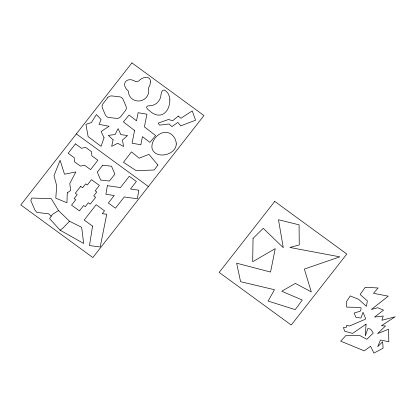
<?xml version="1.0" encoding="UTF-8"?>
<svg xmlns="http://www.w3.org/2000/svg" width="416" height="416" viewBox="0 0 416 416"><rect width="100%" height="100%" fill="white"/><g stroke="black" fill="none" stroke-linecap="round" stroke-linejoin="round"><path stroke-width="0.62" d="M69.529 221.25L62.608 228.394L60.06 230.162L49.603 218.577L52.432 214.38L58.526 210.574L69.529 221.25L81.666 227.339L83.668 243.474L60.06 230.162M76.362 133.91L148.408 186.54M51.215 216.185L48.672 213.819L36.826 212.43L34.866 209.976L30.779 200.491L31.788 198.042L51.251 198.624L58.526 210.574M253.058 238.378L252.704 261.69L275.236 248.648L270.551 272.043L236.652 263.193L240.594 281.684L274.472 289.723L268.091 301.07L295.214 309.634L302.297 300.035L281.741 291.236L295.391 283.405L311.308 291.933L304.351 269.069L339.82 256.849L289.9 247.468L299.255 244.93L299.078 224.832L278.481 219.736L283.275 247.66L263.229 228.316L253.058 238.378M169.863 99.866C169.816 112.533 159.926 120.806 149.204 110.474C145.777 108.347 145.387 105.368 150.067 105.758C153.795 105.596 157.305 103.532 159.188 100.298A14.269 13.78 -16.7 0 0 160.124 98.53A14.014 13.536 -16.7 0 0 160.774 96.72C161.002 92.43 162.588 86.845 167.144 92.274A10.447 10.093 -16.7 0 1 168.485 94.146L169.567 97.079L169.863 99.866M67.278 192.884L66.934 202.732L55.786 198.177L56.69 185.635L53.971 175.703L60.112 160.233L64.511 174.231L75.858 171.938L69.815 183.44L70.606 190.481L67.278 192.884M176.29 143.993C176.062 155.126 155.605 159.832 152.064 148.538C150.233 138.185 164.445 126.344 172.843 135.736A13.187 12.735 -16.7 0 1 175.105 138.949L176.093 141.898L176.29 143.993M366.049 324.178L365.352 335.873L367.864 328.526L370.661 329.16L373.256 333.003L366.808 339.284L359.835 335.551L345.883 335.582L340.662 341.136L364.26 350.854L370.557 346.299L373.927 353.101L383.11 348.171L382.663 341.728L377.733 346.622L380.442 339.997L388.82 341.734L388.57 329.243L377.546 333.642L385.533 325.952L381.42 325.754L395.2 316.768L381.935 320.268L383.23 316.02L374.54 317.07L383.552 310.149L377.733 307.715L371.358 309.478L388.263 296.161L373.469 293.296L378.113 287.981L365.248 287.295L360.121 294.507L367.354 300.877L366.449 306.358L358.691 299.369L350.225 295.932L346.237 302.084L346.731 307.128L357.609 307.33L361.01 307.757L361.098 308.906L360.443 311.074L354.125 313.118L355.997 317.46L360.958 318.001L363.002 312.296L365.492 318.172L365.378 319.228L349.466 326.024L346.689 325.291L346.476 327.246L343.481 327.496L344.604 331.183L352.607 333.403L366.049 324.178M150.493 81.983L149.89 85.067L148.408 88.197A10.26 9.911 -16.7 0 1 139.859 100.932A10.26 9.911 -16.7 0 1 128.336 91.047C120.042 84.022 127.005 75.941 135.73 81.598A10.26 9.911 -16.7 0 1 138.767 81.156C141.44 77.074 150.816 74.833 150.493 81.983M92.55 226.132L89.476 245.56L100.209 246.964L106.725 214.235L102.263 213.72L104.53 210.818L96.174 204.719L84.193 220.033L92.55 226.132M107.364 185.687L105.893 194.308L114.228 195.504L108.358 203.008L115.461 208.198L124.27 196.94L137.353 198.812L138.824 190.19L130.489 188.994L136.36 181.49L129.256 176.301L120.448 187.559L107.364 185.687M134.576 130.541L132.049 143.229L140.858 144.726L142.464 136.635L149.921 142.397L155.589 135.538L144.404 126.896L146.931 114.202L138.122 112.705L136.516 120.796L129.059 115.034L123.391 121.898L134.576 130.541M113.11 139.911L111.66 146.375L117.702 143.265L123.552 146.484L122.486 140L127.551 135.528L120.853 134.628L118.134 128.643L115.06 134.576L108.311 135.351L113.11 139.911M104.057 137.732L101.078 146.349L88.14 136.625L85.925 124.327L91.364 122.6L96.444 114.535L101.124 119.564L99.003 124.358L109.054 126.266L101.119 131.518L104.057 137.732M157.888 165.017L154.289 169.972L136.287 170.726L123.469 162.308L131.472 151.876L139.214 158.21L148.959 154.357L157.888 165.017M131.924 62.899L20.8 204.916L92.846 257.551L203.97 115.534L131.924 62.899M107.702 97.703L103.033 103.672A4.56 4.404 -16.7 0 0 102.43 108.066L105.336 114.884A4.56 4.404 -16.7 0 0 108.94 117.515L116.522 118.362A4.56 4.404 -16.7 0 0 120.728 116.6L125.398 110.63A4.56 4.404 -16.7 0 0 126.001 106.241L123.094 99.424A4.56 4.404 -16.7 0 0 119.491 96.793L111.909 95.945A4.56 4.404 -16.7 0 0 107.702 97.703M75.462 143.879L68.136 153.244L74.194 157.669L74.412 161.73L80.392 166.104L84.5 165.194L90.558 169.619L97.885 160.259L91.827 155.834L91.608 151.767L85.628 147.399L81.52 148.304L75.462 143.879M80.694 186.363L75.296 193.263L77.215 194.667L74.136 198.593L75.754 199.779L71.568 205.13L79.446 210.886L83.632 205.53L85.249 206.716L88.327 202.784L90.241 204.183L95.644 197.283L93.725 195.884L96.803 191.953L95.181 190.772L99.372 185.416L91.494 179.665L87.308 185.016L85.686 183.836L82.612 187.762L80.694 186.363M102.705 165.209L97.287 172.136L100.662 180.05L109.46 181.033L114.884 174.101L111.504 166.192L102.705 165.209M274.747 201.406L219.185 272.418L291.231 325.047L346.793 254.036L274.747 201.406M178.36 116.059L172.604 120.801L168.558 119.449L158.153 123.141L159.583 125.154L168.969 123.978L171.954 126.62L177.804 122.418L180.736 125.871L195.567 120.208L192.234 110.895L180.882 118.279L178.36 116.059"/></g></svg>
